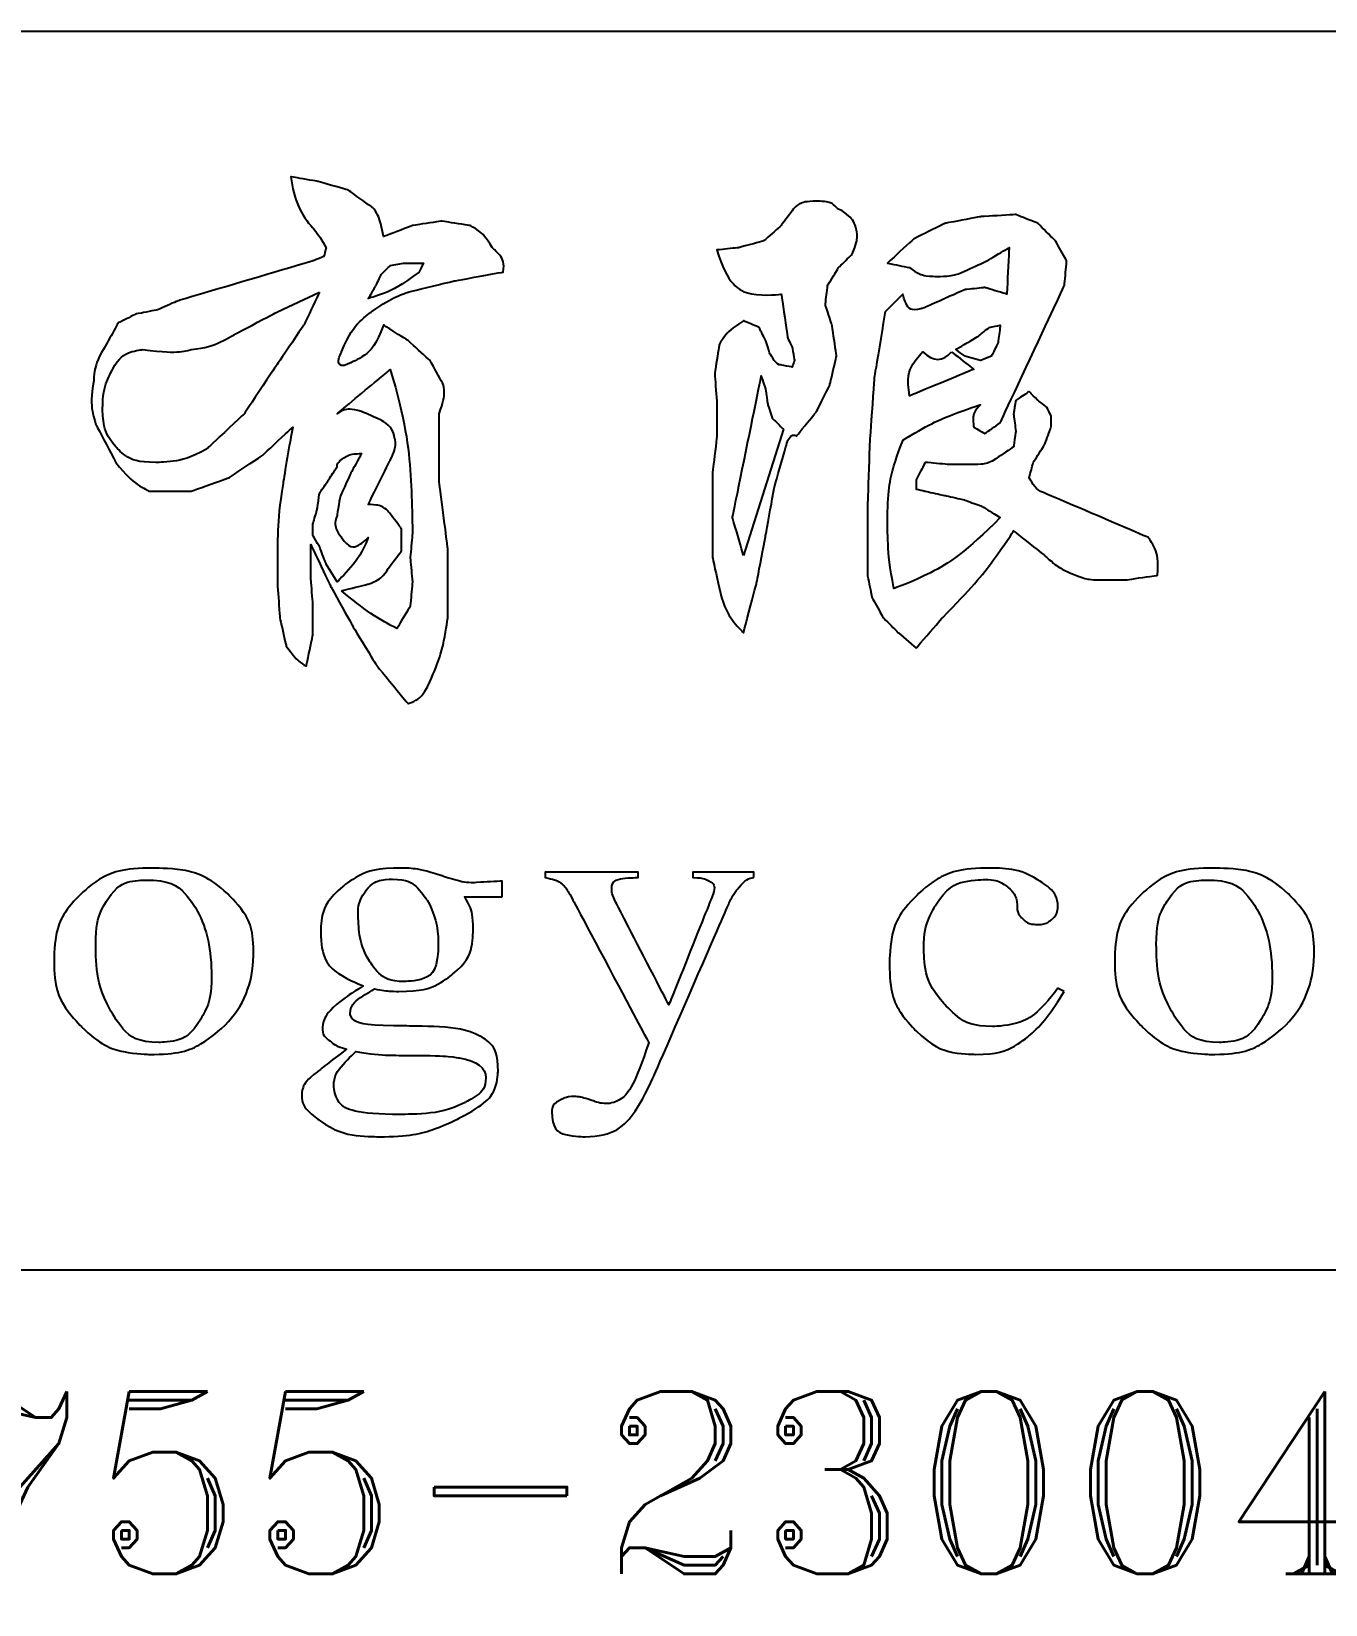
# Model space of a CAD drawing. Header units: millimetres. Extents: x 538 to 2776, y 409 to 1056.
# Drawn here: x 829.66 to 839.2, y 419.15 to 430.74 of the extents above; entities that cross this region are included whole.
import ezdxf

# ---------------------------------------------------------------- set-up
doc = ezdxf.new("R2010")
doc.units = ezdxf.units.MM
doc.layers.add('DWG', color=7, linetype='Continuous')
doc.layers.add('layer 1', color=7, linetype='Continuous')
doc.styles.add('ROMANT', font='ROMANT.shx', dxfattribs={"oblique": 10})

msp = doc.modelspace()

# ---------------------------------------------------------------- linework, layer by layer
at = {"layer": 'DWG', "linetype": 'ByBlock'}
msp.add_lwpolyline([(848.042, 430.742), (778.62, 430.742, 0.414214), (778.418, 430.54), (778.418, 408.586)], format="xyb", dxfattribs=at)
at = {"layer": 'DWG'}
msp.add_lwpolyline([(778.418, 421.614), (848.042, 421.614)], dxfattribs=at)
at = {"layer": 'layer 1', "color": 0}
for points, knots in [([(831.734, 429.296), (831.647, 429.383), (831.593, 429.508), (831.571, 429.671), (831.571, 429.671), (831.571, 429.671), (831.767, 429.638), (831.767, 429.638), (831.767, 429.638), (831.767, 429.638), (831.995, 429.573), (831.995, 429.573), (831.995, 429.573), (831.995, 429.573), (832.175, 429.443), (832.175, 429.443), (832.175, 429.443), (832.207, 429.41), (832.234, 429.339), (832.256, 429.23), (832.256, 429.23), (832.256, 429.23), (832.468, 429.312), (832.468, 429.312), (832.468, 429.312), (832.468, 429.312), (832.681, 429.344), (832.681, 429.344), (832.681, 429.344), (832.681, 429.344), (832.892, 429.312), (832.892, 429.312), (832.892, 429.312), (832.958, 429.279), (833.012, 429.225), (833.056, 429.149), (833.056, 429.149), (833.121, 429.095), (833.148, 429.035), (833.137, 428.969), (833.137, 428.969), (833.137, 428.969), (832.778, 428.904), (832.778, 428.904), (832.778, 428.904), (832.778, 428.904), (832.436, 428.822), (832.436, 428.822), (832.436, 428.822), (832.349, 428.79), (832.259, 428.741), (832.166, 428.676), (832.166, 428.676), (832.074, 428.61), (832, 428.513), (831.946, 428.382), (831.946, 428.382), (831.925, 428.339), (831.919, 428.309), (831.929, 428.292), (831.929, 428.292), (831.941, 428.276), (831.968, 428.279), (832.012, 428.3), (832.012, 428.3), (832.12, 428.344), (832.202, 428.436), (832.256, 428.578), (832.256, 428.578), (832.256, 428.578), (832.436, 428.464), (832.436, 428.464), (832.436, 428.464), (832.436, 428.464), (832.598, 428.317), (832.598, 428.317), (832.598, 428.317), (832.598, 428.317), (832.697, 428.137), (832.697, 428.137), (832.697, 428.137), (832.708, 428.083), (832.697, 428.012), (832.664, 427.925), (832.664, 427.925), (832.664, 427.925), (832.664, 427.436), (832.664, 427.436), (832.664, 427.436), (832.664, 427.436), (832.729, 426.93), (832.729, 426.93), (832.729, 426.93), (832.729, 426.93), (832.729, 426.424), (832.729, 426.424), (832.729, 426.424), (832.708, 426.25), (832.658, 426.082), (832.582, 425.918), (832.582, 425.918), (832.55, 425.854), (832.501, 425.81), (832.436, 425.788), (832.436, 425.788), (832.436, 425.788), (832.207, 426.065), (832.207, 426.065), (832.207, 426.065), (832.207, 426.065), (832.028, 426.359), (832.028, 426.359), (832.028, 426.359), (832.028, 426.359), (831.865, 426.653), (831.865, 426.653), (831.865, 426.653), (831.865, 426.653), (831.718, 426.962), (831.718, 426.962), (831.718, 426.962), (831.718, 426.962), (831.718, 426.734), (831.718, 426.734), (831.718, 426.734), (831.718, 426.734), (831.734, 426.522), (831.734, 426.522), (831.734, 426.522), (831.734, 426.522), (831.734, 426.293), (831.734, 426.293), (831.734, 426.293), (831.734, 426.293), (831.685, 426.065), (831.685, 426.065), (831.685, 426.065), (831.641, 426.087), (831.593, 426.136), (831.538, 426.212), (831.538, 426.212), (831.538, 426.212), (831.49, 426.424), (831.49, 426.424), (831.49, 426.424), (831.49, 426.424), (831.473, 426.669), (831.473, 426.669), (831.473, 426.669), (831.473, 426.669), (831.473, 426.881), (831.473, 426.881), (831.473, 426.881), (831.473, 427.066), (831.487, 427.243), (831.514, 427.411), (831.514, 427.411), (831.541, 427.58), (831.565, 427.718), (831.587, 427.827), (831.587, 427.827), (831.587, 427.827), (831.359, 427.615), (831.359, 427.615), (831.359, 427.615), (831.359, 427.615), (831.114, 427.452), (831.114, 427.452), (831.114, 427.452), (831.114, 427.452), (830.837, 427.354), (830.837, 427.354), (830.837, 427.354), (830.837, 427.354), (830.527, 427.354), (830.527, 427.354), (830.527, 427.354), (830.44, 427.397), (830.358, 427.468), (830.282, 427.566), (830.282, 427.566), (830.282, 427.566), (830.135, 427.844), (830.135, 427.844), (830.135, 427.844), (830.102, 427.942), (830.097, 428.05), (830.119, 428.17), (830.119, 428.17), (830.119, 428.246), (830.152, 428.339), (830.217, 428.447), (830.217, 428.447), (830.217, 428.447), (830.299, 428.594), (830.299, 428.594), (830.299, 428.594), (830.299, 428.594), (830.429, 428.659), (830.429, 428.659), (830.429, 428.659), (830.429, 428.659), (830.592, 428.692), (830.592, 428.692), (830.592, 428.692), (830.592, 428.692), (830.739, 428.757), (830.739, 428.757), (830.739, 428.757), (830.739, 428.757), (831.734, 429.051), (831.734, 429.051), (831.734, 429.051), (831.734, 429.051), (831.815, 429.083), (831.815, 429.083), (831.815, 429.083), (831.815, 429.083), (831.832, 429.149), (831.832, 429.149), (831.832, 429.149), (831.832, 429.149), (831.783, 429.23), (831.783, 429.23), (831.783, 429.23), (831.783, 429.23), (831.734, 429.296), (831.734, 429.296)], [0, 0, 0, 0, 0.017544, 0.017544, 0.017544, 0.026316, 0.035088, 0.035088, 0.035088, 0.04386, 0.052632, 0.052632, 0.052632, 0.061404, 0.070175, 0.070175, 0.070175, 0.078947, 0.087719, 0.087719, 0.087719, 0.096491, 0.105263, 0.105263, 0.105263, 0.114035, 0.122807, 0.122807, 0.122807, 0.131579, 0.140351, 0.140351, 0.140351, 0.149123, 0.157895, 0.157895, 0.157895, 0.166667, 0.175439, 0.175439, 0.175439, 0.184211, 0.192982, 0.192982, 0.192982, 0.201754, 0.210526, 0.210526, 0.210526, 0.219298, 0.22807, 0.22807, 0.22807, 0.236842, 0.245614, 0.245614, 0.245614, 0.254386, 0.263158, 0.263158, 0.263158, 0.27193, 0.280702, 0.280702, 0.280702, 0.289474, 0.298246, 0.298246, 0.298246, 0.307018, 0.315789, 0.315789, 0.315789, 0.324561, 0.333333, 0.333333, 0.333333, 0.342105, 0.350877, 0.350877, 0.350877, 0.359649, 0.368421, 0.368421, 0.368421, 0.377193, 0.385965, 0.385965, 0.385965, 0.394737, 0.403509, 0.403509, 0.403509, 0.412281, 0.421053, 0.421053, 0.421053, 0.429825, 0.438596, 0.438596, 0.438596, 0.447368, 0.45614, 0.45614, 0.45614, 0.464912, 0.473684, 0.473684, 0.473684, 0.482456, 0.491228, 0.491228, 0.491228, 0.5, 0.508772, 0.508772, 0.508772, 0.517544, 0.526316, 0.526316, 0.526316, 0.535088, 0.54386, 0.54386, 0.54386, 0.552632, 0.561404, 0.561404, 0.561404, 0.570175, 0.578947, 0.578947, 0.578947, 0.587719, 0.596491, 0.596491, 0.596491, 0.605263, 0.614035, 0.614035, 0.614035, 0.622807, 0.631579, 0.631579, 0.631579, 0.640351, 0.649123, 0.649123, 0.649123, 0.657895, 0.666667, 0.666667, 0.666667, 0.675439, 0.684211, 0.684211, 0.684211, 0.692982, 0.701754, 0.701754, 0.701754, 0.710526, 0.719298, 0.719298, 0.719298, 0.72807, 0.736842, 0.736842, 0.736842, 0.745614, 0.754386, 0.754386, 0.754386, 0.763158, 0.77193, 0.77193, 0.77193, 0.780702, 0.789474, 0.789474, 0.789474, 0.798246, 0.807018, 0.807018, 0.807018, 0.815789, 0.824561, 0.824561, 0.824561, 0.833333, 0.842105, 0.842105, 0.842105, 0.850877, 0.859649, 0.859649, 0.859649, 0.868421, 0.877193, 0.877193, 0.877193, 0.885965, 0.894737, 0.894737, 0.894737, 0.903509, 0.912281, 0.912281, 0.912281, 0.921053, 0.929825, 0.929825, 0.929825, 0.938596, 0.947368, 0.947368, 0.947368, 0.95614, 0.964912, 0.964912, 0.964912, 0.973684, 0.982456, 0.982456, 0.982456, 0.991228, 1, 1, 1, 1]), ([(834.713, 427.762), (834.713, 427.762), (834.713, 427.991), (834.713, 427.991), (834.713, 427.991), (834.713, 427.991), (834.697, 428.219), (834.697, 428.219), (834.697, 428.219), (834.697, 428.219), (834.729, 428.431), (834.729, 428.431), (834.729, 428.431), (834.762, 428.496), (834.822, 428.556), (834.909, 428.61), (834.909, 428.61), (834.909, 428.61), (835.023, 428.561), (835.023, 428.561), (835.023, 428.561), (835.023, 428.561), (835.072, 428.464), (835.072, 428.464), (835.072, 428.464), (835.072, 428.464), (835.104, 428.366), (835.104, 428.366), (835.104, 428.366), (835.137, 428.311), (835.164, 428.284), (835.187, 428.284), (835.187, 428.284), (835.187, 428.284), (835.268, 428.268), (835.268, 428.268), (835.268, 428.268), (835.268, 428.268), (835.284, 428.317), (835.284, 428.317), (835.284, 428.317), (835.284, 428.317), (835.268, 428.414), (835.268, 428.414), (835.268, 428.414), (835.268, 428.414), (835.235, 428.48), (835.235, 428.48), (835.235, 428.48), (835.235, 428.48), (835.187, 428.806), (835.187, 428.806), (835.187, 428.806), (834.947, 428.774), (834.789, 428.882), (834.713, 429.132), (834.713, 429.132), (834.713, 429.132), (834.876, 429.149), (834.876, 429.149), (834.876, 429.149), (834.876, 429.149), (835.056, 429.198), (835.056, 429.198), (835.056, 429.198), (835.056, 429.198), (835.187, 429.312), (835.187, 429.312), (835.187, 429.312), (835.187, 429.312), (835.284, 429.443), (835.284, 429.443), (835.284, 429.443), (835.317, 429.475), (835.371, 429.491), (835.448, 429.491), (835.448, 429.491), (835.491, 429.491), (835.529, 429.486), (835.562, 429.475), (835.562, 429.475), (835.594, 429.443), (835.616, 429.426), (835.627, 429.426), (835.627, 429.426), (835.692, 429.383), (835.73, 429.334), (835.741, 429.279), (835.741, 429.279), (835.752, 429.236), (835.741, 429.176), (835.709, 429.1), (835.709, 429.1), (835.709, 429.1), (835.61, 429.002), (835.61, 429.002), (835.61, 429.002), (835.61, 429.002), (835.529, 428.871), (835.529, 428.871), (835.529, 428.871), (835.529, 428.871), (835.512, 428.725), (835.512, 428.725), (835.512, 428.725), (835.512, 428.725), (835.562, 428.578), (835.562, 428.578), (835.562, 428.578), (835.562, 428.578), (835.594, 428.349), (835.594, 428.349), (835.594, 428.349), (835.594, 428.349), (835.545, 428.137), (835.545, 428.137), (835.545, 428.137), (835.545, 428.137), (835.448, 427.942), (835.448, 427.942), (835.448, 427.942), (835.448, 427.942), (835.301, 427.762), (835.301, 427.762), (835.301, 427.762), (835.278, 427.773), (835.257, 427.762), (835.235, 427.73), (835.235, 427.73), (835.235, 427.73), (835.137, 427.387), (835.137, 427.387), (835.137, 427.387), (835.137, 427.387), (835.072, 427.028), (835.072, 427.028), (835.072, 427.028), (835.072, 427.028), (835.007, 426.685), (835.007, 426.685), (835.007, 426.685), (835.007, 426.685), (834.909, 426.31), (834.909, 426.31), (834.909, 426.31), (834.833, 426.386), (834.779, 426.473), (834.746, 426.571), (834.746, 426.571), (834.746, 426.571), (834.68, 426.865), (834.68, 426.865), (834.68, 426.865), (834.68, 426.865), (834.68, 427.175), (834.68, 427.175), (834.68, 427.175), (834.68, 427.175), (834.68, 427.484), (834.68, 427.484), (834.68, 427.484), (834.68, 427.484), (834.713, 427.762), (834.713, 427.762)], [0, 0, 0, 0, 0.02439, 0.02439, 0.02439, 0.036585, 0.04878, 0.04878, 0.04878, 0.060976, 0.073171, 0.073171, 0.073171, 0.085366, 0.097561, 0.097561, 0.097561, 0.109756, 0.121951, 0.121951, 0.121951, 0.134146, 0.146341, 0.146341, 0.146341, 0.158537, 0.170732, 0.170732, 0.170732, 0.182927, 0.195122, 0.195122, 0.195122, 0.207317, 0.219512, 0.219512, 0.219512, 0.231707, 0.243902, 0.243902, 0.243902, 0.256098, 0.268293, 0.268293, 0.268293, 0.280488, 0.292683, 0.292683, 0.292683, 0.304878, 0.317073, 0.317073, 0.317073, 0.329268, 0.341463, 0.341463, 0.341463, 0.353659, 0.365854, 0.365854, 0.365854, 0.378049, 0.390244, 0.390244, 0.390244, 0.402439, 0.414634, 0.414634, 0.414634, 0.426829, 0.439024, 0.439024, 0.439024, 0.45122, 0.463415, 0.463415, 0.463415, 0.47561, 0.487805, 0.487805, 0.487805, 0.5, 0.512195, 0.512195, 0.512195, 0.52439, 0.536585, 0.536585, 0.536585, 0.54878, 0.560976, 0.560976, 0.560976, 0.573171, 0.585366, 0.585366, 0.585366, 0.597561, 0.609756, 0.609756, 0.609756, 0.621951, 0.634146, 0.634146, 0.634146, 0.646341, 0.658537, 0.658537, 0.658537, 0.670732, 0.682927, 0.682927, 0.682927, 0.695122, 0.707317, 0.707317, 0.707317, 0.719512, 0.731707, 0.731707, 0.731707, 0.743902, 0.756098, 0.756098, 0.756098, 0.768293, 0.780488, 0.780488, 0.780488, 0.792683, 0.804878, 0.804878, 0.804878, 0.817073, 0.829268, 0.829268, 0.829268, 0.841463, 0.853659, 0.853659, 0.853659, 0.865854, 0.878049, 0.878049, 0.878049, 0.890244, 0.902439, 0.902439, 0.902439, 0.914634, 0.926829, 0.926829, 0.926829, 0.939024, 0.95122, 0.95122, 0.95122, 0.963415, 0.97561, 0.97561, 0.97561, 0.987805, 1, 1, 1, 1]), ([(836.181, 426.196), (836.181, 426.196), (836.051, 426.31), (836.051, 426.31), (836.051, 426.31), (836.051, 426.31), (835.937, 426.424), (835.937, 426.424), (835.937, 426.424), (835.937, 426.424), (835.856, 426.571), (835.856, 426.571), (835.856, 426.571), (835.856, 426.571), (835.823, 426.734), (835.823, 426.734), (835.823, 426.734), (835.823, 426.734), (835.823, 427.24), (835.823, 427.24), (835.823, 427.24), (835.823, 427.24), (835.839, 427.713), (835.839, 427.713), (835.839, 427.713), (835.839, 427.713), (835.872, 428.186), (835.872, 428.186), (835.872, 428.186), (835.872, 428.186), (835.953, 428.676), (835.953, 428.676), (835.953, 428.676), (835.953, 428.676), (836.084, 428.806), (836.084, 428.806), (836.084, 428.806), (836.105, 428.708), (836.16, 428.676), (836.247, 428.708), (836.247, 428.708), (836.247, 428.708), (836.394, 428.774), (836.394, 428.774), (836.394, 428.774), (836.394, 428.774), (836.54, 428.839), (836.54, 428.839), (836.54, 428.839), (836.54, 428.839), (836.687, 428.855), (836.687, 428.855), (836.687, 428.855), (836.687, 428.855), (836.85, 428.806), (836.85, 428.806), (836.85, 428.806), (836.85, 428.806), (836.867, 429.149), (836.867, 429.149), (836.867, 429.149), (836.867, 429.149), (836.703, 429.051), (836.703, 429.051), (836.703, 429.051), (836.703, 429.051), (836.524, 428.969), (836.524, 428.969), (836.524, 428.969), (836.481, 428.948), (836.415, 428.937), (836.328, 428.937), (836.328, 428.937), (836.252, 428.937), (836.187, 428.958), (836.133, 429.002), (836.133, 429.002), (836.133, 429.002), (835.97, 429.035), (835.97, 429.035), (835.97, 429.035), (835.97, 429.035), (836.165, 429.214), (836.165, 429.214), (836.165, 429.214), (836.165, 429.214), (836.394, 429.328), (836.394, 429.328), (836.394, 429.328), (836.394, 429.328), (836.655, 429.377), (836.655, 429.377), (836.655, 429.377), (836.655, 429.377), (836.916, 429.393), (836.916, 429.393), (836.916, 429.393), (836.916, 429.393), (837.079, 429.328), (837.079, 429.328), (837.079, 429.328), (837.079, 429.328), (837.209, 429.198), (837.209, 429.198), (837.209, 429.198), (837.209, 429.198), (837.291, 429.051), (837.291, 429.051), (837.291, 429.051), (837.291, 429.051), (837.275, 428.871), (837.275, 428.871), (837.275, 428.871), (837.275, 428.871), (836.802, 427.86), (836.802, 427.86), (836.802, 427.86), (836.802, 427.86), (836.736, 427.811), (836.736, 427.811), (836.736, 427.811), (836.736, 427.811), (836.687, 427.778), (836.687, 427.778), (836.687, 427.778), (836.687, 427.778), (836.606, 427.827), (836.606, 427.827), (836.606, 427.827), (836.595, 427.892), (836.611, 427.947), (836.655, 427.991), (836.655, 427.991), (836.448, 427.925), (836.258, 427.838), (836.084, 427.73), (836.084, 427.73), (836.007, 427.544), (835.97, 427.343), (835.97, 427.126), (835.97, 427.126), (835.97, 426.962), (835.986, 426.8), (836.018, 426.637), (836.018, 426.637), (836.291, 426.734), (836.552, 426.908), (836.802, 427.159), (836.802, 427.159), (836.802, 427.159), (836.671, 427.24), (836.671, 427.24), (836.671, 427.24), (836.671, 427.24), (836.54, 427.289), (836.54, 427.289), (836.54, 427.289), (836.54, 427.289), (836.394, 427.322), (836.394, 427.322), (836.394, 427.322), (836.394, 427.322), (836.247, 427.354), (836.247, 427.354), (836.247, 427.354), (836.247, 427.354), (836.181, 427.37), (836.181, 427.37), (836.181, 427.37), (836.181, 427.37), (836.181, 427.436), (836.181, 427.436), (836.181, 427.436), (836.181, 427.436), (836.214, 427.501), (836.214, 427.501), (836.214, 427.501), (836.214, 427.501), (836.247, 427.566), (836.247, 427.566), (836.247, 427.566), (836.247, 427.566), (836.426, 427.55), (836.426, 427.55), (836.426, 427.55), (836.426, 427.55), (836.589, 427.55), (836.589, 427.55), (836.589, 427.55), (836.666, 427.55), (836.72, 427.561), (836.753, 427.583), (836.753, 427.583), (836.753, 427.583), (836.9, 427.681), (836.9, 427.681), (836.9, 427.681), (836.9, 427.681), (836.916, 427.795), (836.916, 427.795), (836.916, 427.795), (836.916, 427.795), (836.9, 427.925), (836.9, 427.925), (836.9, 427.925), (836.9, 427.925), (836.916, 428.023), (836.916, 428.023), (836.916, 428.023), (836.916, 428.023), (837.014, 428.088), (837.014, 428.088), (837.014, 428.088), (837.014, 428.088), (837.079, 428.023), (837.079, 428.023), (837.079, 428.023), (837.079, 428.023), (837.144, 427.974), (837.144, 427.974), (837.144, 427.974), (837.144, 427.974), (837.177, 427.909), (837.177, 427.909), (837.177, 427.909), (837.177, 427.909), (837.177, 427.827), (837.177, 427.827), (837.177, 427.827), (837.177, 427.827), (837.128, 427.697), (837.128, 427.697), (837.128, 427.697), (837.128, 427.697), (837.046, 427.566), (837.046, 427.566), (837.046, 427.566), (837.046, 427.566), (837.014, 427.452), (837.014, 427.452), (837.014, 427.452), (837.046, 427.397), (837.074, 427.365), (837.095, 427.354), (837.095, 427.354), (837.095, 427.354), (837.894, 427.012), (837.894, 427.012), (837.894, 427.012), (837.949, 426.935), (837.971, 426.843), (837.96, 426.734), (837.96, 426.734), (837.96, 426.734), (837.732, 426.701), (837.732, 426.701), (837.732, 426.701), (837.732, 426.701), (837.503, 426.701), (837.503, 426.701), (837.503, 426.701), (837.459, 426.701), (837.405, 426.715), (837.34, 426.742), (837.34, 426.742), (837.275, 426.77), (837.225, 426.797), (837.193, 426.824), (837.193, 426.824), (837.161, 426.851), (837.138, 426.87), (837.128, 426.881), (837.128, 426.881), (837.128, 426.881), (836.9, 427.061), (836.9, 427.061), (836.9, 427.061), (836.758, 426.843), (836.584, 426.631), (836.378, 426.424), (836.378, 426.424), (836.378, 426.424), (836.181, 426.196), (836.181, 426.196)], [0, 0, 0, 0, 0.014085, 0.014085, 0.014085, 0.021127, 0.028169, 0.028169, 0.028169, 0.035211, 0.042254, 0.042254, 0.042254, 0.049296, 0.056338, 0.056338, 0.056338, 0.06338, 0.070423, 0.070423, 0.070423, 0.077465, 0.084507, 0.084507, 0.084507, 0.091549, 0.098592, 0.098592, 0.098592, 0.105634, 0.112676, 0.112676, 0.112676, 0.119718, 0.126761, 0.126761, 0.126761, 0.133803, 0.140845, 0.140845, 0.140845, 0.147887, 0.15493, 0.15493, 0.15493, 0.161972, 0.169014, 0.169014, 0.169014, 0.176056, 0.183099, 0.183099, 0.183099, 0.190141, 0.197183, 0.197183, 0.197183, 0.204225, 0.211268, 0.211268, 0.211268, 0.21831, 0.225352, 0.225352, 0.225352, 0.232394, 0.239437, 0.239437, 0.239437, 0.246479, 0.253521, 0.253521, 0.253521, 0.260563, 0.267606, 0.267606, 0.267606, 0.274648, 0.28169, 0.28169, 0.28169, 0.288732, 0.295775, 0.295775, 0.295775, 0.302817, 0.309859, 0.309859, 0.309859, 0.316901, 0.323944, 0.323944, 0.323944, 0.330986, 0.338028, 0.338028, 0.338028, 0.34507, 0.352113, 0.352113, 0.352113, 0.359155, 0.366197, 0.366197, 0.366197, 0.373239, 0.380282, 0.380282, 0.380282, 0.387324, 0.394366, 0.394366, 0.394366, 0.401408, 0.408451, 0.408451, 0.408451, 0.415493, 0.422535, 0.422535, 0.422535, 0.429577, 0.43662, 0.43662, 0.43662, 0.443662, 0.450704, 0.450704, 0.450704, 0.457746, 0.464789, 0.464789, 0.464789, 0.471831, 0.478873, 0.478873, 0.478873, 0.485915, 0.492958, 0.492958, 0.492958, 0.5, 0.507042, 0.507042, 0.507042, 0.514085, 0.521127, 0.521127, 0.521127, 0.528169, 0.535211, 0.535211, 0.535211, 0.542254, 0.549296, 0.549296, 0.549296, 0.556338, 0.56338, 0.56338, 0.56338, 0.570423, 0.577465, 0.577465, 0.577465, 0.584507, 0.591549, 0.591549, 0.591549, 0.598592, 0.605634, 0.605634, 0.605634, 0.612676, 0.619718, 0.619718, 0.619718, 0.626761, 0.633803, 0.633803, 0.633803, 0.640845, 0.647887, 0.647887, 0.647887, 0.65493, 0.661972, 0.661972, 0.661972, 0.669014, 0.676056, 0.676056, 0.676056, 0.683099, 0.690141, 0.690141, 0.690141, 0.697183, 0.704225, 0.704225, 0.704225, 0.711268, 0.71831, 0.71831, 0.71831, 0.725352, 0.732394, 0.732394, 0.732394, 0.739437, 0.746479, 0.746479, 0.746479, 0.753521, 0.760563, 0.760563, 0.760563, 0.767606, 0.774648, 0.774648, 0.774648, 0.78169, 0.788732, 0.788732, 0.788732, 0.795775, 0.802817, 0.802817, 0.802817, 0.809859, 0.816901, 0.816901, 0.816901, 0.823944, 0.830986, 0.830986, 0.830986, 0.838028, 0.84507, 0.84507, 0.84507, 0.852113, 0.859155, 0.859155, 0.859155, 0.866197, 0.873239, 0.873239, 0.873239, 0.880282, 0.887324, 0.887324, 0.887324, 0.894366, 0.901408, 0.901408, 0.901408, 0.908451, 0.915493, 0.915493, 0.915493, 0.922535, 0.929577, 0.929577, 0.929577, 0.93662, 0.943662, 0.943662, 0.943662, 0.950704, 0.957746, 0.957746, 0.957746, 0.964789, 0.971831, 0.971831, 0.971831, 0.978873, 0.985915, 0.985915, 0.985915, 0.992958, 1, 1, 1, 1]), ([(832.403, 429.035), (832.403, 429.035), (832.305, 429.018), (832.305, 429.018), (832.305, 429.018), (832.305, 429.018), (832.24, 428.953), (832.24, 428.953), (832.24, 428.953), (832.24, 428.953), (832.191, 428.855), (832.191, 428.855), (832.191, 428.855), (832.191, 428.855), (832.142, 428.774), (832.142, 428.774), (832.142, 428.774), (832.262, 428.806), (832.387, 428.871), (832.517, 428.969), (832.517, 428.969), (832.517, 428.969), (832.55, 429.035), (832.55, 429.035), (832.55, 429.035), (832.55, 429.035), (832.468, 429.035), (832.468, 429.035), (832.468, 429.035), (832.468, 429.035), (832.403, 429.035), (832.403, 429.035)], [0, 0, 0, 0, 0.125, 0.125, 0.125, 0.1875, 0.25, 0.25, 0.25, 0.3125, 0.375, 0.375, 0.375, 0.4375, 0.5, 0.5, 0.5, 0.5625, 0.625, 0.625, 0.625, 0.6875, 0.75, 0.75, 0.75, 0.8125, 0.875, 0.875, 0.875, 0.9375, 1, 1, 1, 1]), ([(831.783, 428.822), (831.783, 428.822), (831.473, 428.676), (831.473, 428.676), (831.473, 428.676), (831.473, 428.676), (831.163, 428.513), (831.163, 428.513), (831.163, 428.513), (831.054, 428.447), (830.945, 428.409), (830.837, 428.398), (830.837, 428.398), (830.761, 428.377), (830.641, 428.377), (830.478, 428.398), (830.478, 428.398), (830.38, 428.387), (830.306, 428.339), (830.257, 428.252), (830.257, 428.252), (830.209, 428.165), (830.184, 428.066), (830.184, 427.958), (830.184, 427.958), (830.184, 427.849), (830.217, 427.757), (830.282, 427.681), (830.282, 427.681), (830.347, 427.604), (830.445, 427.566), (830.576, 427.566), (830.576, 427.566), (830.706, 427.566), (830.831, 427.599), (830.951, 427.664), (830.951, 427.664), (830.951, 427.664), (831.229, 427.925), (831.229, 427.925), (831.229, 427.925), (831.229, 427.925), (831.457, 428.268), (831.457, 428.268), (831.457, 428.268), (831.457, 428.268), (831.668, 428.578), (831.668, 428.578), (831.668, 428.578), (831.668, 428.578), (831.783, 428.822), (831.783, 428.822)], [0, 0, 0, 0, 0.076923, 0.076923, 0.076923, 0.115385, 0.153846, 0.153846, 0.153846, 0.192308, 0.230769, 0.230769, 0.230769, 0.269231, 0.307692, 0.307692, 0.307692, 0.346154, 0.384615, 0.384615, 0.384615, 0.423077, 0.461538, 0.461538, 0.461538, 0.5, 0.538462, 0.538462, 0.538462, 0.576923, 0.615385, 0.615385, 0.615385, 0.653846, 0.692308, 0.692308, 0.692308, 0.730769, 0.769231, 0.769231, 0.769231, 0.807692, 0.846154, 0.846154, 0.846154, 0.884615, 0.923077, 0.923077, 0.923077, 0.961538, 1, 1, 1, 1]), ([(836.54, 428.349), (836.54, 428.349), (836.655, 428.317), (836.655, 428.317), (836.655, 428.317), (836.655, 428.317), (836.736, 428.349), (836.736, 428.349), (836.736, 428.349), (836.736, 428.349), (836.785, 428.447), (836.785, 428.447), (836.785, 428.447), (836.785, 428.447), (836.802, 428.578), (836.802, 428.578), (836.802, 428.578), (836.802, 428.578), (836.72, 428.561), (836.72, 428.561), (836.72, 428.561), (836.72, 428.561), (836.639, 428.496), (836.639, 428.496), (836.639, 428.496), (836.639, 428.496), (836.556, 428.447), (836.556, 428.447), (836.556, 428.447), (836.556, 428.447), (836.475, 428.398), (836.475, 428.398), (836.475, 428.398), (836.475, 428.398), (836.54, 428.349), (836.54, 428.349)], [0, 0, 0, 0, 0.111111, 0.111111, 0.111111, 0.166667, 0.222222, 0.222222, 0.222222, 0.277778, 0.333333, 0.333333, 0.333333, 0.388889, 0.444444, 0.444444, 0.444444, 0.5, 0.555556, 0.555556, 0.555556, 0.611111, 0.666667, 0.666667, 0.666667, 0.722222, 0.777778, 0.777778, 0.777778, 0.833333, 0.888889, 0.888889, 0.888889, 0.944444, 1, 1, 1, 1]), ([(836.442, 428.382), (836.378, 428.306), (836.307, 428.306), (836.231, 428.382), (836.231, 428.382), (836.144, 428.295), (836.111, 428.186), (836.133, 428.056), (836.133, 428.056), (836.133, 428.056), (836.606, 428.252), (836.606, 428.252), (836.606, 428.252), (836.606, 428.252), (836.442, 428.382), (836.442, 428.382)], [0, 0, 0, 0, 0.25, 0.25, 0.25, 0.375, 0.5, 0.5, 0.5, 0.625, 0.75, 0.75, 0.75, 0.875, 1, 1, 1, 1]), ([(831.946, 426.62), (832.099, 426.49), (832.234, 426.397), (832.354, 426.343), (832.354, 426.343), (832.354, 426.343), (832.452, 426.506), (832.452, 426.506), (832.452, 426.506), (832.452, 426.506), (832.468, 426.685), (832.468, 426.685), (832.468, 426.685), (832.468, 426.685), (832.452, 426.865), (832.452, 426.865), (832.452, 426.865), (832.452, 426.865), (832.468, 427.044), (832.468, 427.044), (832.468, 427.044), (832.468, 427.479), (832.414, 427.882), (832.305, 428.252), (832.305, 428.252), (832.305, 428.252), (831.913, 427.925), (831.913, 427.925), (831.913, 427.925), (831.957, 427.958), (832.016, 427.963), (832.093, 427.942), (832.093, 427.942), (832.093, 427.942), (832.24, 427.876), (832.24, 427.876), (832.24, 427.876), (832.294, 427.844), (832.327, 427.8), (832.337, 427.746), (832.337, 427.746), (832.349, 427.702), (832.337, 427.648), (832.305, 427.583), (832.305, 427.583), (832.305, 427.583), (832.142, 427.256), (832.142, 427.256), (832.142, 427.256), (832.207, 427.256), (832.256, 427.24), (832.289, 427.207), (832.289, 427.207), (832.289, 427.207), (832.387, 427.077), (832.387, 427.077), (832.387, 427.077), (832.387, 427.077), (832.387, 426.914), (832.387, 426.914), (832.387, 426.914), (832.387, 426.914), (832.289, 426.783), (832.289, 426.783), (832.289, 426.783), (832.256, 426.729), (832.207, 426.691), (832.142, 426.669), (832.142, 426.669), (832.142, 426.669), (831.946, 426.62), (831.946, 426.62)], [0, 0, 0, 0, 0.055556, 0.055556, 0.055556, 0.083333, 0.111111, 0.111111, 0.111111, 0.138889, 0.166667, 0.166667, 0.166667, 0.194444, 0.222222, 0.222222, 0.222222, 0.25, 0.277778, 0.277778, 0.277778, 0.305556, 0.333333, 0.333333, 0.333333, 0.361111, 0.388889, 0.388889, 0.388889, 0.416667, 0.444444, 0.444444, 0.444444, 0.472222, 0.5, 0.5, 0.5, 0.527778, 0.555556, 0.555556, 0.555556, 0.583333, 0.611111, 0.611111, 0.611111, 0.638889, 0.666667, 0.666667, 0.666667, 0.694444, 0.722222, 0.722222, 0.722222, 0.75, 0.777778, 0.777778, 0.777778, 0.805556, 0.833333, 0.833333, 0.833333, 0.861111, 0.888889, 0.888889, 0.888889, 0.916667, 0.944444, 0.944444, 0.944444, 0.972222, 1, 1, 1, 1]), ([(834.909, 426.881), (834.909, 426.881), (835.203, 427.811), (835.203, 427.811), (835.203, 427.811), (835.203, 427.811), (835.121, 427.892), (835.121, 427.892), (835.121, 427.892), (835.121, 427.892), (835.088, 427.991), (835.088, 427.991), (835.088, 427.991), (835.088, 427.991), (835.072, 428.105), (835.072, 428.105), (835.072, 428.105), (835.072, 428.105), (835.04, 428.203), (835.04, 428.203), (835.04, 428.203), (835.04, 428.203), (834.827, 427.159), (834.827, 427.159), (834.827, 427.159), (834.827, 427.159), (834.909, 426.881), (834.909, 426.881)], [0, 0, 0, 0, 0.142857, 0.142857, 0.142857, 0.214286, 0.285714, 0.285714, 0.285714, 0.357143, 0.428571, 0.428571, 0.428571, 0.5, 0.571429, 0.571429, 0.571429, 0.642857, 0.714286, 0.714286, 0.714286, 0.785714, 0.857143, 0.857143, 0.857143, 0.928571, 1, 1, 1, 1]), ([(831.832, 426.816), (831.832, 426.816), (831.913, 426.685), (831.913, 426.685), (831.913, 426.685), (832.022, 426.794), (832.099, 426.903), (832.142, 427.012), (832.142, 427.012), (832.066, 426.935), (832, 426.935), (831.946, 427.012), (831.946, 427.012), (831.902, 427.066), (831.892, 427.12), (831.913, 427.175), (831.913, 427.175), (831.925, 427.262), (831.935, 427.316), (831.946, 427.338), (831.946, 427.338), (831.946, 427.338), (832.012, 427.484), (832.012, 427.484), (832.012, 427.484), (832.012, 427.484), (832.093, 427.631), (832.093, 427.631), (832.093, 427.631), (832.039, 427.631), (831.995, 427.621), (831.962, 427.599), (831.962, 427.599), (831.929, 427.577), (831.913, 427.555), (831.913, 427.534), (831.913, 427.534), (831.913, 427.534), (831.848, 427.436), (831.848, 427.436), (831.848, 427.436), (831.848, 427.436), (831.783, 427.338), (831.783, 427.338), (831.783, 427.338), (831.783, 427.338), (831.767, 427.223), (831.767, 427.223), (831.767, 427.223), (831.767, 427.223), (831.734, 427.109), (831.734, 427.109), (831.734, 427.109), (831.734, 427.109), (831.734, 427.028), (831.734, 427.028), (831.734, 427.028), (831.734, 427.028), (831.783, 426.946), (831.783, 426.946), (831.783, 426.946), (831.783, 426.946), (831.832, 426.816), (831.832, 426.816)], [0, 0, 0, 0, 0.0625, 0.0625, 0.0625, 0.09375, 0.125, 0.125, 0.125, 0.15625, 0.1875, 0.1875, 0.1875, 0.21875, 0.25, 0.25, 0.25, 0.28125, 0.3125, 0.3125, 0.3125, 0.34375, 0.375, 0.375, 0.375, 0.40625, 0.4375, 0.4375, 0.4375, 0.46875, 0.5, 0.5, 0.5, 0.53125, 0.5625, 0.5625, 0.5625, 0.59375, 0.625, 0.625, 0.625, 0.65625, 0.6875, 0.6875, 0.6875, 0.71875, 0.75, 0.75, 0.75, 0.78125, 0.8125, 0.8125, 0.8125, 0.84375, 0.875, 0.875, 0.875, 0.90625, 0.9375, 0.9375, 0.9375, 0.96875, 1, 1, 1, 1]), ([(831.294, 423.893), (831.283, 423.691), (831.205, 423.525), (831.061, 423.394), (831.061, 423.394), (830.916, 423.263), (830.738, 423.2), (830.527, 423.203), (830.527, 423.203), (830.329, 423.207), (830.163, 423.275), (830.028, 423.407), (830.028, 423.407), (829.894, 423.539), (829.826, 423.701), (829.826, 423.893), (829.826, 423.893), (829.826, 424.09), (829.89, 424.252), (830.016, 424.377), (830.016, 424.377), (830.15, 424.51), (830.331, 424.576), (830.56, 424.576), (830.56, 424.576), (830.787, 424.576), (830.969, 424.513), (831.106, 424.386), (831.106, 424.386), (831.242, 424.259), (831.305, 424.094), (831.294, 423.893)], [0, 0, 0, 0, 0.125, 0.125, 0.125, 0.1875, 0.25, 0.25, 0.25, 0.3125, 0.375, 0.375, 0.375, 0.4375, 0.5, 0.5, 0.5, 0.5625, 0.625, 0.625, 0.625, 0.6875, 0.75, 0.75, 0.75, 0.8125, 0.875, 0.875, 0.875, 0.9375, 1, 1, 1, 1]), ([(830.987, 423.776), (830.987, 423.971), (830.953, 424.131), (830.884, 424.257), (830.884, 424.257), (830.799, 424.411), (830.671, 424.488), (830.5, 424.488), (830.5, 424.488), (830.38, 424.488), (830.288, 424.442), (830.223, 424.348), (830.223, 424.348), (830.163, 424.262), (830.133, 424.149), (830.133, 424.01), (830.133, 424.01), (830.133, 423.822), (830.17, 423.661), (830.243, 423.526), (830.243, 423.526), (830.328, 423.37), (830.447, 423.291), (830.6, 423.291), (830.6, 423.291), (830.736, 423.291), (830.838, 423.348), (830.907, 423.462), (830.907, 423.462), (830.961, 423.55), (830.987, 423.654), (830.987, 423.776)], [0, 0, 0, 0, 0.125, 0.125, 0.125, 0.1875, 0.25, 0.25, 0.25, 0.3125, 0.375, 0.375, 0.375, 0.4375, 0.5, 0.5, 0.5, 0.5625, 0.625, 0.625, 0.625, 0.6875, 0.75, 0.75, 0.75, 0.8125, 0.875, 0.875, 0.875, 0.9375, 1, 1, 1, 1]), ([(833.129, 424.365), (833.129, 424.365), (832.852, 424.365), (832.852, 424.365), (832.852, 424.365), (832.895, 424.301), (832.916, 424.221), (832.916, 424.125), (832.916, 424.125), (832.916, 423.988), (832.865, 423.877), (832.764, 423.793), (832.764, 423.793), (832.663, 423.709), (832.531, 423.667), (832.369, 423.667), (832.369, 423.667), (832.306, 423.667), (832.246, 423.673), (832.189, 423.685), (832.189, 423.685), (832.069, 423.62), (832.009, 423.559), (832.009, 423.503), (832.009, 423.503), (832.009, 423.442), (832.146, 423.412), (832.422, 423.412), (832.422, 423.412), (832.689, 423.412), (832.87, 423.387), (832.966, 423.338), (832.966, 423.338), (833.055, 423.291), (833.099, 423.204), (833.099, 423.077), (833.099, 423.077), (833.099, 422.946), (833.005, 422.832), (832.816, 422.734), (832.816, 422.734), (832.636, 422.642), (832.438, 422.596), (832.222, 422.596), (832.222, 422.596), (832.044, 422.596), (831.9, 422.635), (831.788, 422.714), (831.788, 422.714), (831.697, 422.776), (831.652, 422.84), (831.652, 422.904), (831.652, 422.904), (831.652, 422.959), (831.69, 423.016), (831.768, 423.074), (831.768, 423.074), (831.839, 423.131), (831.911, 423.187), (831.982, 423.242), (831.982, 423.242), (831.935, 423.253), (831.894, 423.273), (831.858, 423.302), (831.858, 423.302), (831.823, 423.33), (831.805, 423.358), (831.805, 423.385), (831.805, 423.385), (831.805, 423.446), (831.839, 423.508), (831.908, 423.57), (831.908, 423.57), (831.944, 423.601), (832.01, 423.647), (832.105, 423.708), (832.105, 423.708), (831.896, 423.786), (831.792, 423.919), (831.792, 424.107), (831.792, 424.107), (831.792, 424.238), (831.846, 424.349), (831.955, 424.44), (831.955, 424.44), (832.064, 424.531), (832.21, 424.576), (832.392, 424.576), (832.392, 424.576), (832.47, 424.576), (832.565, 424.558), (832.677, 424.521), (832.677, 424.521), (832.79, 424.484), (832.87, 424.466), (832.919, 424.468), (832.919, 424.468), (832.919, 424.468), (833.129, 424.48), (833.129, 424.48), (833.129, 424.48), (833.129, 424.48), (833.129, 424.365), (833.129, 424.365)], [0, 0, 0, 0, 0.038462, 0.038462, 0.038462, 0.057692, 0.076923, 0.076923, 0.076923, 0.096154, 0.115385, 0.115385, 0.115385, 0.134615, 0.153846, 0.153846, 0.153846, 0.173077, 0.192308, 0.192308, 0.192308, 0.211538, 0.230769, 0.230769, 0.230769, 0.25, 0.269231, 0.269231, 0.269231, 0.288462, 0.307692, 0.307692, 0.307692, 0.326923, 0.346154, 0.346154, 0.346154, 0.365385, 0.384615, 0.384615, 0.384615, 0.403846, 0.423077, 0.423077, 0.423077, 0.442308, 0.461538, 0.461538, 0.461538, 0.480769, 0.5, 0.5, 0.5, 0.519231, 0.538462, 0.538462, 0.538462, 0.557692, 0.576923, 0.576923, 0.576923, 0.596154, 0.615385, 0.615385, 0.615385, 0.634615, 0.653846, 0.653846, 0.653846, 0.673077, 0.692308, 0.692308, 0.692308, 0.711538, 0.730769, 0.730769, 0.730769, 0.75, 0.769231, 0.769231, 0.769231, 0.788462, 0.807692, 0.807692, 0.807692, 0.826923, 0.846154, 0.846154, 0.846154, 0.865385, 0.884615, 0.884615, 0.884615, 0.903846, 0.923077, 0.923077, 0.923077, 0.942308, 0.961538, 0.961538, 0.961538, 0.980769, 1, 1, 1, 1]), ([(832.659, 424.025), (832.659, 424.142), (832.631, 424.247), (832.576, 424.339), (832.576, 424.339), (832.511, 424.442), (832.427, 424.494), (832.322, 424.494), (832.322, 424.494), (832.235, 424.494), (832.17, 424.467), (832.127, 424.412), (832.127, 424.412), (832.084, 424.357), (832.064, 424.287), (832.069, 424.201), (832.069, 424.201), (832.073, 424.078), (832.101, 423.974), (832.152, 423.89), (832.152, 423.89), (832.214, 423.79), (832.3, 423.74), (832.409, 423.74), (832.409, 423.74), (832.576, 423.74), (832.659, 423.835), (832.659, 424.025)], [0, 0, 0, 0, 0.142857, 0.142857, 0.142857, 0.214286, 0.285714, 0.285714, 0.285714, 0.357143, 0.428571, 0.428571, 0.428571, 0.5, 0.571429, 0.571429, 0.571429, 0.642857, 0.714286, 0.714286, 0.714286, 0.785714, 0.857143, 0.857143, 0.857143, 0.928571, 1, 1, 1, 1]), ([(834.984, 424.506), (834.951, 424.506), (834.915, 424.483), (834.877, 424.436), (834.877, 424.436), (834.846, 424.398), (834.822, 424.36), (834.804, 424.321), (834.804, 424.321), (834.804, 424.321), (834.25, 423.048), (834.25, 423.048), (834.25, 423.048), (834.119, 422.747), (833.949, 422.596), (833.74, 422.596), (833.74, 422.596), (833.577, 422.596), (833.496, 422.658), (833.496, 422.781), (833.496, 422.781), (833.496, 422.816), (833.516, 422.845), (833.556, 422.866), (833.556, 422.866), (833.59, 422.884), (833.626, 422.892), (833.666, 422.892), (833.666, 422.892), (833.691, 422.892), (833.738, 422.881), (833.807, 422.857), (833.807, 422.857), (833.84, 422.846), (833.872, 422.84), (833.903, 422.84), (833.903, 422.84), (834.01, 422.84), (834.112, 422.989), (834.21, 423.289), (834.21, 423.289), (834.21, 423.289), (833.663, 424.318), (833.663, 424.318), (833.663, 424.318), (833.625, 424.391), (833.597, 424.435), (833.58, 424.45), (833.58, 424.45), (833.553, 424.476), (833.509, 424.494), (833.446, 424.506), (833.446, 424.506), (833.446, 424.506), (833.446, 424.547), (833.446, 424.547), (833.446, 424.547), (833.446, 424.547), (834.133, 424.547), (834.133, 424.547), (834.133, 424.547), (834.133, 424.547), (834.133, 424.506), (834.133, 424.506), (834.133, 424.506), (834.002, 424.506), (833.937, 424.48), (833.937, 424.427), (833.937, 424.427), (833.937, 424.399), (833.945, 424.368), (833.963, 424.333), (833.963, 424.333), (833.963, 424.333), (834.358, 423.568), (834.358, 423.568), (834.358, 423.568), (834.358, 423.568), (834.654, 424.307), (834.654, 424.307), (834.654, 424.307), (834.68, 424.373), (834.694, 424.415), (834.694, 424.433), (834.694, 424.433), (834.694, 424.45), (834.68, 424.467), (834.652, 424.483), (834.652, 424.483), (834.624, 424.498), (834.585, 424.506), (834.534, 424.506), (834.534, 424.506), (834.534, 424.506), (834.534, 424.547), (834.534, 424.547), (834.534, 424.547), (834.534, 424.547), (834.984, 424.547), (834.984, 424.547), (834.984, 424.547), (834.984, 424.547), (834.984, 424.506), (834.984, 424.506)], [0, 0, 0, 0, 0.038462, 0.038462, 0.038462, 0.057692, 0.076923, 0.076923, 0.076923, 0.096154, 0.115385, 0.115385, 0.115385, 0.134615, 0.153846, 0.153846, 0.153846, 0.173077, 0.192308, 0.192308, 0.192308, 0.211538, 0.230769, 0.230769, 0.230769, 0.25, 0.269231, 0.269231, 0.269231, 0.288462, 0.307692, 0.307692, 0.307692, 0.326923, 0.346154, 0.346154, 0.346154, 0.365385, 0.384615, 0.384615, 0.384615, 0.403846, 0.423077, 0.423077, 0.423077, 0.442308, 0.461538, 0.461538, 0.461538, 0.480769, 0.5, 0.5, 0.5, 0.519231, 0.538462, 0.538462, 0.538462, 0.557692, 0.576923, 0.576923, 0.576923, 0.596154, 0.615385, 0.615385, 0.615385, 0.634615, 0.653846, 0.653846, 0.653846, 0.673077, 0.692308, 0.692308, 0.692308, 0.711538, 0.730769, 0.730769, 0.730769, 0.75, 0.769231, 0.769231, 0.769231, 0.788462, 0.807692, 0.807692, 0.807692, 0.826923, 0.846154, 0.846154, 0.846154, 0.865385, 0.884615, 0.884615, 0.884615, 0.903846, 0.923077, 0.923077, 0.923077, 0.942308, 0.961538, 0.961538, 0.961538, 0.980769, 1, 1, 1, 1]), ([(837.272, 423.667), (837.186, 423.52), (837.102, 423.414), (837.022, 423.347), (837.022, 423.347), (836.911, 423.251), (836.778, 423.203), (836.622, 423.203), (836.622, 423.203), (836.446, 423.203), (836.298, 423.262), (836.178, 423.379), (836.178, 423.379), (836.049, 423.505), (835.985, 423.669), (835.985, 423.872), (835.985, 423.872), (835.985, 424.076), (836.053, 424.244), (836.188, 424.377), (836.188, 424.377), (836.324, 424.51), (836.506, 424.576), (836.735, 424.576), (836.735, 424.576), (836.869, 424.576), (836.984, 424.547), (837.081, 424.488), (837.081, 424.488), (837.177, 424.43), (837.226, 424.363), (837.226, 424.289), (837.226, 424.289), (837.226, 424.254), (837.211, 424.223), (837.182, 424.198), (837.182, 424.198), (837.153, 424.173), (837.118, 424.16), (837.076, 424.16), (837.076, 424.16), (837.031, 424.16), (836.995, 424.174), (836.967, 424.201), (836.967, 424.201), (836.939, 424.228), (836.926, 424.258), (836.926, 424.289), (836.926, 424.289), (836.926, 424.348), (836.903, 424.396), (836.859, 424.434), (836.859, 424.434), (836.814, 424.472), (836.758, 424.491), (836.689, 424.491), (836.689, 424.491), (836.526, 424.491), (836.405, 424.428), (836.325, 424.301), (836.325, 424.301), (836.267, 424.207), (836.238, 424.1), (836.238, 423.981), (836.238, 423.981), (836.238, 423.826), (836.287, 423.692), (836.385, 423.579), (836.385, 423.579), (836.483, 423.466), (836.603, 423.409), (836.745, 423.409), (836.745, 423.409), (836.928, 423.409), (837.088, 423.503), (837.226, 423.69), (837.226, 423.69), (837.226, 423.69), (837.272, 423.667), (837.272, 423.667)], [0, 0, 0, 0, 0.05, 0.05, 0.05, 0.075, 0.1, 0.1, 0.1, 0.125, 0.15, 0.15, 0.15, 0.175, 0.2, 0.2, 0.2, 0.225, 0.25, 0.25, 0.25, 0.275, 0.3, 0.3, 0.3, 0.325, 0.35, 0.35, 0.35, 0.375, 0.4, 0.4, 0.4, 0.425, 0.45, 0.45, 0.45, 0.475, 0.5, 0.5, 0.5, 0.525, 0.55, 0.55, 0.55, 0.575, 0.6, 0.6, 0.6, 0.625, 0.65, 0.65, 0.65, 0.675, 0.7, 0.7, 0.7, 0.725, 0.75, 0.75, 0.75, 0.775, 0.8, 0.8, 0.8, 0.825, 0.85, 0.85, 0.85, 0.875, 0.9, 0.9, 0.9, 0.925, 0.95, 0.95, 0.95, 0.975, 1, 1, 1, 1]), ([(839.113, 423.893), (839.102, 423.691), (839.024, 423.525), (838.88, 423.394), (838.88, 423.394), (838.735, 423.263), (838.557, 423.2), (838.346, 423.203), (838.346, 423.203), (838.148, 423.207), (837.982, 423.275), (837.847, 423.407), (837.847, 423.407), (837.713, 423.539), (837.645, 423.701), (837.645, 423.893), (837.645, 423.893), (837.645, 424.09), (837.709, 424.252), (837.836, 424.377), (837.836, 424.377), (837.969, 424.51), (838.15, 424.576), (838.379, 424.576), (838.379, 424.576), (838.606, 424.576), (838.788, 424.513), (838.925, 424.386), (838.925, 424.386), (839.062, 424.259), (839.124, 424.094), (839.113, 423.893)], [0, 0, 0, 0, 0.125, 0.125, 0.125, 0.1875, 0.25, 0.25, 0.25, 0.3125, 0.375, 0.375, 0.375, 0.4375, 0.5, 0.5, 0.5, 0.5625, 0.625, 0.625, 0.625, 0.6875, 0.75, 0.75, 0.75, 0.8125, 0.875, 0.875, 0.875, 0.9375, 1, 1, 1, 1]), ([(838.806, 423.776), (838.806, 423.971), (838.772, 424.131), (838.703, 424.257), (838.703, 424.257), (838.618, 424.411), (838.491, 424.488), (838.319, 424.488), (838.319, 424.488), (838.199, 424.488), (838.107, 424.442), (838.042, 424.348), (838.042, 424.348), (837.982, 424.262), (837.952, 424.149), (837.952, 424.01), (837.952, 424.01), (837.952, 423.822), (837.989, 423.661), (838.062, 423.526), (838.062, 423.526), (838.147, 423.37), (838.266, 423.291), (838.419, 423.291), (838.419, 423.291), (838.555, 423.291), (838.657, 423.348), (838.726, 423.462), (838.726, 423.462), (838.78, 423.55), (838.806, 423.654), (838.806, 423.776)], [0, 0, 0, 0, 0.125, 0.125, 0.125, 0.1875, 0.25, 0.25, 0.25, 0.3125, 0.375, 0.375, 0.375, 0.4375, 0.5, 0.5, 0.5, 0.5625, 0.625, 0.625, 0.625, 0.6875, 0.75, 0.75, 0.75, 0.8125, 0.875, 0.875, 0.875, 0.9375, 1, 1, 1, 1]), ([(833.009, 423.03), (833.009, 423.107), (832.944, 423.156), (832.812, 423.177), (832.812, 423.177), (832.748, 423.189), (832.622, 423.195), (832.436, 423.195), (832.436, 423.195), (832.291, 423.195), (832.163, 423.204), (832.052, 423.224), (832.052, 423.224), (831.943, 423.124), (831.888, 423.04), (831.888, 422.972), (831.888, 422.972), (831.888, 422.831), (832.052, 422.76), (832.379, 422.76), (832.379, 422.76), (832.579, 422.76), (832.738, 422.79), (832.856, 422.848), (832.856, 422.848), (832.958, 422.899), (833.009, 422.96), (833.009, 423.03)], [0, 0, 0, 0, 0.142857, 0.142857, 0.142857, 0.214286, 0.285714, 0.285714, 0.285714, 0.357143, 0.428571, 0.428571, 0.428571, 0.5, 0.571429, 0.571429, 0.571429, 0.642857, 0.714286, 0.714286, 0.714286, 0.785714, 0.857143, 0.857143, 0.857143, 0.928571, 1, 1, 1, 1])]:
    msp.add_open_spline(points, degree=3, knots=knots, dxfattribs=at)

# ---------------------------------------------------------------- texts
at = {"layer": 'DWG', "linetype": 'ByBlock', "style": 'ROMANT'}
msp.add_text('FAX: 86-0755-23004833', height=1.34416, dxfattribs=at).set_placement((819.032, 419.374))

doc.saveas('drawing.dxf')
